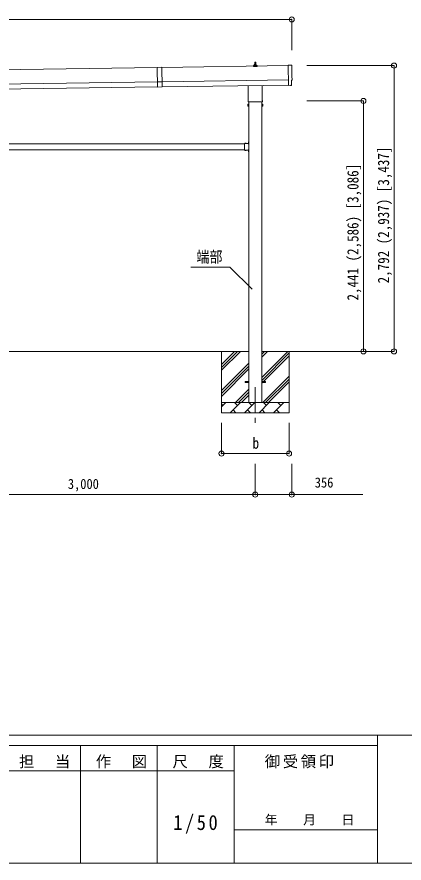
# Model space of a CAD drawing. Units: millimetres, scale not verified. Extents: x -13976 to 14131, y -9754 to 9646.
# Drawn here: x 5460 to 9240, y -9754 to -1488 of the extents above; entities that cross this region are included whole.
import ezdxf
from ezdxf.enums import TextEntityAlignment as Align

# ---------------------------------------------------------------- set-up
doc = ezdxf.new("R2010")
doc.units = ezdxf.units.MM
doc.header["$LTSCALE"] = 50
doc.header["$PDMODE"] = 32
doc.header["$PDSIZE"] = 50
doc.linetypes.add('CHAIN1', pattern=[8, 5, -1, 1, -1])
doc.linetypes.add('USER8', pattern=[4, 3, -1])
for name, color, linetype, lineweight in [('0-2_建具', 4, 'Continuous', 9), ('0-4_設備', 7, 'Continuous', 9), ('0-6_手摺', 5, 'Continuous', 5), ('0-7_ハッチ', 6, 'Continuous', 9), ('F-0_ﾚｲﾔ240', 7, 'Continuous', 9)]:
    doc.layers.add(name, color=color, linetype=linetype, lineweight=lineweight)
doc.styles.add('ＭＳ ゴシック', font='')
doc.styles.get('ＭＳ ゴシック').set_extended_font_data('MS Gothic')

msp = doc.modelspace()

# ---------------------------------------------------------------- linework, layer by layer
at = {"layer": '0-2_建具'}
for p, q in [((6829.38, -1981.9), (1464.43, -2058.54)), ((6829.37, -1980.9), (6832.11, -2172.88)), ((8109.75, -1963.61), (6874.38, -1981.26)), ((7768.9, -1970.87), (7768.9, -1963.16)), ((7805.4, -1970.87), (7768.9, -1970.87)), ((7769.29, -1962.37), (7805.02, -1962.37)), ((7769.67, -1962.19), (7776.39, -1960.56)), ((7776.77, -1960.37), (7797.54, -1960.37)), ((7777.15, -1959.59), (7777.15, -1955.37)), ((7778.15, -1955.37), (7796.15, -1955.37)), ((7781.15, -1955.37), (7781.88, -1931.85)), ((7782.88, -1930.87), (7791.43, -1930.87)), ((7792.43, -1931.85), (7793.15, -1955.37)), ((7797.15, -1959.59), (7797.15, -1955.37)), ((7804.64, -1962.19), (7797.92, -1960.56)), ((7805.4, -1970.87), (7805.4, -1963.16)), ((1466.43, -2198.53), (6831.38, -2121.89)), ((6876.4, -2122.74), (6831.41, -2123.39)), ((6876.38, -2121.24), (8111.75, -2103.6)), ((1467.15, -2248.52), (6832.1, -2171.88)), ((6877.11, -2172.24), (6832.11, -2172.88)), ((6877.09, -2171.24), (8112.47, -2153.59)), ((7718.85, -2304.86), (7718.85, -2159.21)), ((7855.45, -2157.26), (7855.45, -2304.86)), ((8112.51, -2156.36), (8112.52, -2157.36)), ((8132.15, -2157.08), (8139.07, -2156.62)), ((7717.15, -2313.63), (7717.15, -2308.13)), ((7857.15, -2308.13), (7857.15, -2313.63)), ((7713.15, -2343.13), (7713.91, -2341.82)), ((7713.15, -2343.13), (7713.15, -2360.13)), ((7713.15, -2360.13), (7713.91, -2361.45)), ((7720.15, -2346.73), (7713.91, -2346.73)), ((7720.15, -2356.54), (7713.91, -2356.54)), ((7720.15, -2361.45), (7713.91, -2361.45)), ((7855.09, -2317.13), (7719.22, -2317.13)), ((7722.65, -2360.83), (7720.15, -2360.83)), ((7724.65, -2317.13), (7724.65, -5255.35)), ((7849.65, -5255.35), (7849.65, -2317.13)), ((7851.65, -2360.83), (7854.15, -2360.83)), ((7854.15, -2346.73), (7860.39, -2346.73)), ((7854.15, -2356.54), (7860.39, -2356.54)), ((7854.15, -2361.45), (7860.39, -2361.45)), ((7861.15, -2343.13), (7860.39, -2341.82)), ((7861.15, -2360.13), (7860.39, -2361.45)), ((7861.15, -2343.13), (7861.15, -2360.13)), ((4891.65, -2727.35), (7682.65, -2727.35)), ((7682.65, -2724.35), (7682.65, -2790.35)), ((7682.65, -2724.35), (7722.65, -2724.35)), ((7685.75, -2723.84), (7685.75, -2724.35)), ((7685.75, -2724.35), (7697.55, -2724.35)), ((7722.14, -2708.45), (7722.65, -2708.45)), ((7722.65, -2704.35), (7724.65, -2704.35)), ((7722.65, -2704.35), (7722.65, -2724.35)), ((7722.65, -2708.45), (7722.65, -2720.25)), ((7724.65, -2711.35), (7722.65, -2711.35)), ((7724.65, -2717.35), (7722.65, -2717.35)), ((7724.65, -2704.35), (7724.65, -2724.35)), ((4891.65, -2787.35), (7682.65, -2787.35)), ((7682.65, -2790.35), (7722.65, -2790.35)), ((7685.75, -2790.86), (7685.75, -2790.35)), ((7685.75, -2790.35), (7697.55, -2790.35)), ((7718.65, -2787.35), (7724.15, -2787.35)), ((7722.65, -2788.35), (7718.65, -2788.35)), ((7722.14, -2794.45), (7722.65, -2794.45)), ((7722.65, -2728.35), (7722.65, -2786.35)), ((7722.65, -2790.35), (7722.65, -2810.35)), ((7722.65, -2794.45), (7722.65, -2806.25)), ((7724.65, -2797.35), (7722.65, -2797.35)), ((7724.65, -2803.35), (7722.65, -2803.35)), ((7722.65, -2810.35), (7724.65, -2810.35)), ((7724.65, -2790.35), (7724.65, -2810.35)), ((7687.15, -5050.85), (7724.65, -5050.85)), ((7687.15, -5059.85), (7687.15, -5050.85)), ((7687.15, -5059.85), (7724.65, -5059.85)), ((7849.65, -5050.85), (7887.15, -5050.85)), ((7849.65, -5059.85), (7887.15, -5059.85)), ((7887.15, -5059.85), (7887.15, -5050.85))]:
    msp.add_line(p, q, dxfattribs=at)
at = {"layer": '0-2_建具', "color": 7, "linetype": 'CHAIN1'}
msp.add_line((7787.15, -5105.35), (7787.15, -5454.35), dxfattribs=at)
at = {"layer": '0-2_建具'}
for points in [[(6829.37, -1980.9), (6874.37, -1980.26), (6877.11, -2172.24)], [(8141.27, -1959.73), (8109.68, -1958.52), (8112.51, -2156.36)], [(8141.86, -2153.59), (8141.19, -2106.56), (8141.79, -2106.55)], [(8131.4, -2156.82), (8130.73, -2156.2), (8112.52, -2157.36)], [(7720.15, -2361.45), (7720.15, -2341.82), (7713.91, -2341.82)], [(7720.15, -2360.83), (7720.15, -2342.43), (7722.65, -2342.43)], [(7854.15, -2360.83), (7854.15, -2342.43), (7851.65, -2342.43)], [(7854.15, -2361.45), (7854.15, -2341.82), (7860.39, -2341.82)], [(7685.75, -2723.84), (7697.55, -2723.84), (7697.55, -2724.35)], [(7722.65, -2728.35), (7718.65, -2728.35), (7718.65, -2726.35), (7722.65, -2726.35)], [(7718.65, -2727.35), (7724.15, -2727.35), (7724.15, -2787.35)], [(7722.14, -2708.45), (7722.14, -2720.25), (7722.65, -2720.25)], [(7685.75, -2790.86), (7697.55, -2790.86), (7697.55, -2790.35)], [(7722.65, -2786.35), (7718.65, -2786.35), (7718.65, -2788.35)], [(7722.14, -2794.45), (7722.14, -2806.25), (7722.65, -2806.25)]]:
    msp.add_lwpolyline(points, dxfattribs=at)
for points in [[(7722.65, -2362.13), (7722.65, -2341.13), (7724.65, -2341.13), (7724.65, -2362.13)], [(7851.65, -2362.13), (7851.65, -2341.13), (7849.65, -2341.13), (7849.65, -2362.13)]]:
    msp.add_lwpolyline(points, close=True, dxfattribs=at)
at = {"layer": '0-2_建具', "linetype": 'USER8'}
for points in [[(7689.15, -2721.74), (7690.51, -2724.52), (7691.65, -2725.12)], [(7694.15, -2721.74), (7692.8, -2724.52), (7691.65, -2725.12)], [(7720.04, -2711.85), (7722.82, -2713.2), (7723.43, -2714.35)], [(7720.04, -2716.85), (7722.82, -2715.49), (7723.43, -2714.35)], [(7689.15, -2792.96), (7690.51, -2790.18), (7691.65, -2789.57)], [(7694.15, -2792.96), (7692.8, -2790.18), (7691.65, -2789.57)], [(7720.04, -2797.85), (7722.82, -2799.2), (7723.43, -2800.35)], [(7720.04, -2802.85), (7722.82, -2801.49), (7723.43, -2800.35)]]:
    msp.add_lwpolyline(points, dxfattribs=at)
at = {"layer": '0-2_建具'}
for centre, radius, start, end in [((7769.9, -1963.16), 1, 103.62699, 180), ((7776.15, -1959.59), 1, 283.62699, 0), ((7781.24, -1956.01), 4.13, 90, 171.17633), ((7778.15, -1956.37), 1, 90, 180), ((7782.88, -1931.87), 1, 90, 178.60509), ((7790.49, -1955.37), 4.83, 133.60282, 180), ((7783.82, -1955.37), 4.83, 0, 46.39718), ((7791.43, -1931.87), 1, 1.39491, 90), ((7793.07, -1956.01), 4.13, 8.82367, 90), ((7796.15, -1956.37), 1, 0, 90), ((7798.15, -1959.59), 1, 180, 256.37301), ((7804.4, -1963.16), 1, 0, 76.37301), ((7721.15, -2308.13), 4, 125.09963, 180), ((7721.15, -2313.63), 4, 180, 194.47751), ((7853.15, -2308.13), 4, 0, 54.90037), ((7853.15, -2313.63), 4, 345.52249, 360), ((7717.5, -2344.27), 4.34, 145.61575, 214.38425), ((7729.39, -2351.63), 16.24, 162.41205, 197.58795), ((7717.5, -2359), 4.34, 145.61575, 214.38425), ((7721.15, -2313.63), 4, 194.47751, 241.04498), ((7853.15, -2313.63), 4, 298.95502, 345.52249), ((7844.91, -2351.63), 16.24, 342.41205, 17.58795), ((7856.81, -2344.27), 4.34, 325.61575, 34.38425), ((7856.81, -2359), 4.34, 325.61575, 34.38425), ((7691.65, -2729.58), 8.23, 44.2189, 135.7811), ((7727.89, -2714.35), 8.23, 134.2189, 225.7811), ((7722.65, -2724.35), 2, 270, 0), ((7691.65, -2785.12), 8.23, 224.2189, 315.7811), ((7727.89, -2800.35), 8.23, 134.2189, 225.7811), ((7722.65, -2790.35), 2, 0, 90)]:
    msp.add_arc(centre, radius, start, end, dxfattribs=at)
for centre, major_axis, ratio, start_param, end_param in [((8141.16, -1962.72), (3, 0.04), 0.99863, 6.2683889, 7.8016218), ((12907.54, -1965.07), (-4762.89, -68.04), 0.99863, 6.2683889, 6.2976778), ((8141.73, -2102.15), (4.41, 0.06), 0.99863, 4.712389, 6.2976778), ((8132.08, -2156.08), (0.737, -0.68), 0.9974, 4.712389, 5.5252311), ((8138.86, -2153.62), (2.21, -2.04), 0.9974, 5.5252311, 7.0411395)]:
    msp.add_ellipse(centre, major_axis=major_axis, ratio=ratio, start_param=start_param, end_param=end_param, dxfattribs=at)
at = {"layer": '0-4_設備'}
for p, q in [((7724.65, -4755.35), (4849.65, -4755.35)), ((7457.15, -4755.35), (7457.15, -5355.35)), ((7457.15, -4940.4), (7642.2, -4755.35)), ((7457.15, -4912.11), (7613.92, -4755.35)), ((7457.15, -4883.83), (7585.64, -4755.35)), ((7849.65, -5010.45), (8104.75, -4755.35)), ((7849.65, -4812.46), (7906.76, -4755.35)), ((7849.65, -4784.17), (7878.48, -4755.35)), ((8441.77, -4755.35), (7849.65, -4755.35)), ((7849.65, -5038.73), (8117.15, -4771.23)), ((8117.15, -4755.35), (8117.15, -5355.35)), ((7457.15, -5138.39), (7724.65, -4870.89)), ((7849.65, -5067.02), (8117.15, -4799.52)), ((7457.15, -5166.67), (7724.65, -4899.17)), ((7457.15, -5194.96), (7724.65, -4927.46)), ((7859.31, -5255.35), (8117.15, -4997.51)), ((7887.59, -5255.35), (8117.15, -5025.79)), ((7915.88, -5255.35), (8117.15, -5054.07)), ((7594.75, -5255.35), (7724.65, -5125.45)), ((7623.04, -5255.35), (7724.65, -5153.73)), ((7651.32, -5255.35), (7724.65, -5182.02)), ((7457.15, -5255.35), (8117.15, -5255.35)), ((7457.15, -5298.24), (7500.05, -5255.35)), ((7471.49, -5283.9), (7457.15, -5269.56)), ((7541.47, -5355.35), (7641.47, -5255.35)), ((7612.91, -5283.9), (7584.36, -5255.35)), ((7682.89, -5355.35), (7782.89, -5255.35)), ((7754.34, -5283.9), (7725.78, -5255.35)), ((7824.31, -5355.35), (7924.31, -5255.35)), ((7895.76, -5283.9), (7867.2, -5255.35)), ((7965.73, -5355.35), (8065.73, -5255.35)), ((8037.18, -5283.9), (8008.62, -5255.35)), ((8113.87, -5255.35), (8117.15, -5252.06)), ((8117.15, -5355.35), (7457.15, -5355.35)), ((7570.02, -5326.79), (7598.57, -5355.35)), ((7711.44, -5326.79), (7740, -5355.35)), ((7852.86, -5326.79), (7881.42, -5355.35)), ((7994.29, -5326.79), (8022.84, -5355.35))]:
    msp.add_line(p, q, dxfattribs=at)
at = {"layer": '0-6_手摺', "color": 6, "lineweight": 9}
for p, q in [((1433.15, -1513.12), (8143.15, -1513.12)), ((8143.15, -1513.12), (8143.15, -1813.12)), ((9141.77, -1963.67), (8291.77, -1963.67)), ((9141.77, -1963.67), (9141.77, -4755.35)), ((8842.77, -2308.92), (8291.77, -2308.92)), ((8842.77, -2308.92), (8842.77, -4755.35)), ((8842.77, -4755.35), (8441.77, -4755.35)), ((9141.77, -4755.35), (8441.77, -4755.35)), ((7457.15, -5754.35), (7457.15, -5454.35)), ((8117.15, -5754.35), (8117.15, -5454.35)), ((7457.15, -5754.35), (8117.15, -5754.35)), ((7787.15, -6154.35), (7787.15, -5854.35)), ((8143.15, -6154.35), (8143.15, -5854.35)), ((4787.15, -6154.35), (7787.15, -6154.35)), ((7787.15, -6154.35), (8143.15, -6154.35)), ((8143.15, -6154.35), (8837.46, -6154.35))]:
    msp.add_line(p, q, dxfattribs=at)
at = {"layer": '0-6_手摺', "color": 6}
for p in [(8143.15, -1513.12), (9141.77, -1963.67), (8842.77, -2308.92), (8842.77, -4755.35), (9141.77, -4755.35), (7457.15, -5754.35), (8117.15, -5754.35), (7787.15, -6154.35), (8143.15, -6154.35)]:
    msp.add_point(p, dxfattribs=at)
at = {"layer": '0-7_ハッチ'}
msp.add_lwpolyline([(7158.2, -3933.27), (7539.52, -3933.27), (7755.52, -4149.28)], dxfattribs=at)
at = {"layer": 'F-0_ﾚｲﾔ240', "color": 5, "lineweight": 5}
for p, q in [((-13975.76, -8504.43), (13424.24, -8504.43)), ((8979.65, -8504.43), (8979.65, -9754.43)), ((-13975.76, -8604.43), (8979.65, -8604.43)), ((6079.65, -8604.43), (6079.65, -9754.43)), ((6829.64, -8604.43), (6829.64, -9754.43)), ((7579.65, -8604.43), (7579.65, -9754.43)), ((4579.65, -8854.43), (7579.65, -8854.43)), ((7579.65, -9429.43), (8979.65, -9429.43)), ((-13975.76, -9754.43), (13424.24, -9754.43))]:
    msp.add_line(p, q, dxfattribs=at)

# ---------------------------------------------------------------- texts
at = {"layer": '0-6_手摺', "color": 7, "style": 'ＭＳ ゴシック', "width": 0.85}
for s, p in [('2,792 (2,937) [3,437]', (9126.77, -4091.01)), ('2,441 (2,586) [3,086]', (8827.77, -4258.74))]:
    msp.add_text(s, height=110, rotation=90, dxfattribs=at).set_placement(p, align=Align.BOTTOM_LEFT)
at = {"layer": '0-6_手摺', "color": 7, "style": 'ＭＳ ゴシック'}
for s, height, width, p in [('b', 110, 0.85, (7760.9, -5739.35)), ('3,000', 98.97, 0.9, (5957.15, -6129.35)), ('356', 98.97, 0.9, (8367.86, -6115.48))]:
    msp.add_text(s, height=height, dxfattribs=dict(at, width=width)).set_placement(p, align=Align.BOTTOM_LEFT)
at = {"layer": '0-7_ハッチ', "color": 7, "style": 'ＭＳ ゴシック', "width": 0.85}
msp.add_text('端部', height=110, dxfattribs=at).set_placement((7211.91, -3919.58), align=Align.BOTTOM_LEFT)
at = {"layer": 'F-0_ﾚｲﾔ240', "style": 'ＭＳ ゴシック'}
msp.add_text('年\u3000\u3000月\u3000\u3000日', height=91.64, dxfattribs=at).set_placement((7879.65, -9404.43), align=Align.BOTTOM_LEFT)
at = {"layer": 'F-0_ﾚｲﾔ240', "attachment_point": 7, "style": 'ＭＳ ゴシック'}
for s, insert, char_height in [('\\T1.17;担\u3000当', (5479.65, -8829.43), 110), ('\\T1.17;作\u3000図', (6229.65, -8829.43), 110), ('\\T1.17;尺\u3000度', (6979.65, -8829.43), 110), ('\\T1.17;御受領印', (7879.65, -8829.43), 110), ('\\T1.28;\\W0.9;1/50', (6985.9, -9466.93), 146.6)]:
    msp.add_mtext(s, dxfattribs=dict(at, insert=insert, char_height=char_height))

doc.saveas('drawing.dxf')
